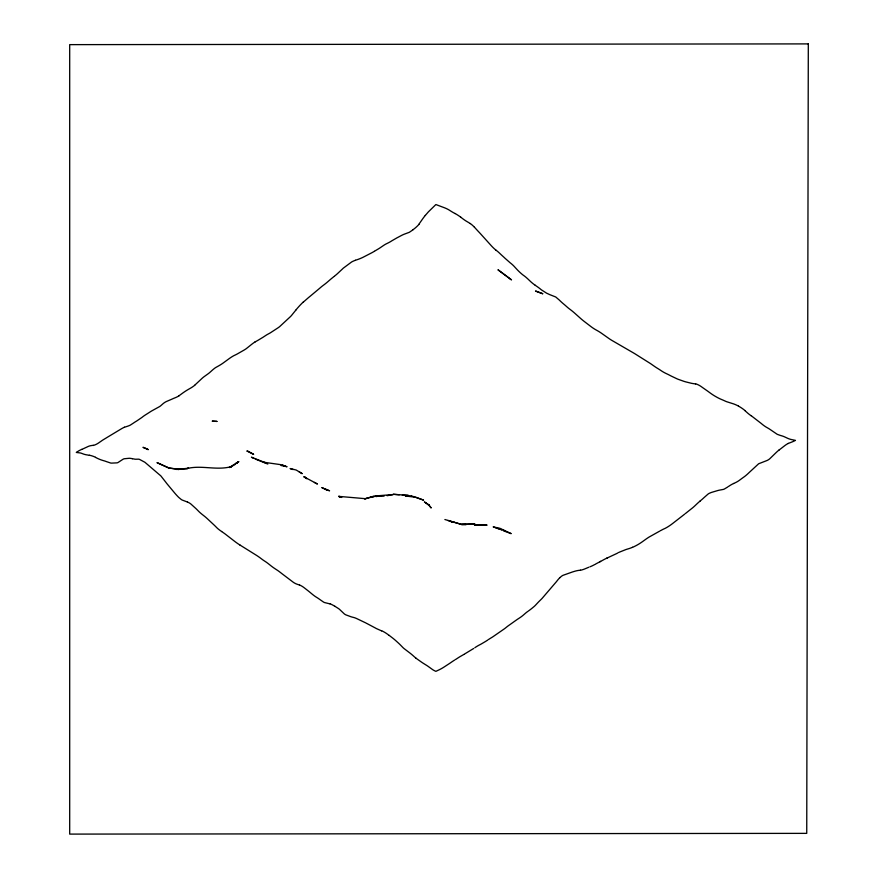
<?xml version="1.0" encoding="UTF-8"?>
<svg xmlns="http://www.w3.org/2000/svg" width="878" height="878" viewBox="0 0 878 878"><rect width="100%" height="100%" fill="white"/><g stroke="black" fill="none" stroke-linecap="round" stroke-linejoin="round"><path stroke-width="1.32" d="M419.212 223.791L421.484 220.554A42.638 24.617 -60 0 1 425.27 215.45M295.732 310.252L291.562 315.411A19.02 10.986 -60 0 1 290.42 316.64L279.786 326.506A18.833 10.876 -60 0 1 278.26 327.67L270.665 332.63A29.117 16.803 -60 0 1 269.524 333.311L267.241 334.551A26.164 15.113 -60 0 0 266.1 335.242L264.201 336.493A58.222 33.616 -60 0 1 262.687 337.47L258.505 339.995A64.851 37.447 -60 0 1 257.364 340.653L255.081 341.948M425.292 215.461L427.191 213.244A68.045 39.29 -60 0 0 428.332 211.916L435.872 204.541L444.048 207.614A38.127 22.016 60 0 1 448.625 209.721L451.665 211.631A54.963 31.729 60 0 0 453.553 212.728L455.067 213.541M559.934 577.603L561.459 576.297A10.174 5.872 -60 0 1 562.985 575.331L571.337 572.368A75.245 43.439 -60 0 1 572.862 571.841L574.761 571.271A49.387 28.513 -60 0 1 578.185 570.47L580.457 570.173M237.082 463.013L238.586 461.619L229.564 467.37L231.068 466.679C216.625 470.663 201.468 464.912 187.047 468.534L188.561 468.215L176.643 469.434L187.036 468.808M303.338 302.109L308.277 297.785A69.933 40.377 -60 0 1 310.175 296.226L319.669 288.291A44.987 25.978 -60 0 1 322.325 286.052L324.234 284.626A62.195 35.91 -60 0 0 328.032 281.531L329.93 279.884A67.386 38.906 -60 0 1 331.829 278.282L334.112 276.449M194.675 385.255L200.744 379.592A43.066 24.869 -60 0 1 202.653 377.836A23.827 13.763 -60 0 1 203.795 376.903L206.824 374.719A36.569 21.116 -60 0 0 209.491 372.722L211.774 370.681A29.676 17.132 -60 0 1 215.571 367.608L218.611 365.906A52.011 30.028 -60 0 0 223.166 363.02L228.862 358.861A44.218 25.528 -60 0 1 233.811 355.678L235.71 354.778A52.175 30.126 -60 0 0 237.982 353.56L242.921 350.739A37.853 21.851 -60 0 0 246.345 348.61L251.284 344.648A40.333 23.289 -60 0 1 255.081 341.904M700.139 501.009L702.038 499.417A48.948 28.261 -60 0 0 703.936 497.694L708.107 494.029A10.47 6.047 -60 0 1 709.248 493.337L711.147 492.536A55.413 31.992 -60 0 1 712.673 492.064L716.854 490.813A49.991 28.864 -60 0 1 721.036 489.858L723.307 489.419A10.854 6.267 -60 0 0 724.449 488.98L727.489 487.147M334.485 276.142L334.869 275.846A43.79 25.286 -60 0 0 337.536 273.574L341.322 270.04A40.41 23.333 -60 0 0 343.232 268.218L351.584 261.995A29.512 17.033 -60 0 1 355.381 260.305M685.323 513.619L692.533 507.89A37.908 21.884 -60 0 0 695.2 505.519L697.099 503.72A55.544 32.069 -60 0 1 700.139 501.009M684.566 514.223L672.778 523.387A47.412 27.372 -60 0 1 665.184 528.347L663.285 529.204A71.25 41.134 -60 0 0 662.144 529.796L660.629 530.608M413.143 229.696L409.346 232.297L404.012 234.283A39.73 22.938 -60 0 0 400.972 235.732L398.305 237.148A64.939 37.491 -60 0 1 397.163 237.729L391.851 240.802A39.532 22.828 -60 0 1 387.67 243.162L385.782 244.095A36.898 21.302 -60 0 0 382.742 246.016L380.843 247.311A51.681 29.841 -60 0 1 378.188 249.023L374.774 251.053M779.159 449.953L781.058 448.515A61.295 35.383 -60 0 0 782.199 447.637L784.098 446.156A24.913 14.388 -60 0 1 788.279 443.412M179.101 395.704L181.757 393.761A64.709 37.359 -60 0 1 188.221 389.481L190.098 388.405A32.673 18.866 -60 0 0 194.686 385.321M488.146 639.755L488.914 639.25A49.761 28.733 -60 0 1 490.429 638.295L492.328 637.132A45.173 26.077 -60 0 0 494.226 635.848L504.082 629.032A28.93 16.704 -60 0 0 505.223 628.187L507.528 626.343A41.837 24.156 -60 0 1 509.833 624.697L516.231 620.142A47.149 27.218 -60 0 1 518.141 618.847L519.666 617.849A32.859 18.965 -60 0 0 523.475 614.984L525.757 612.998A23.629 13.642 -60 0 1 526.888 612.098A53.042 30.631 -60 0 1 528.029 611.275M728.246 486.642L729.014 486.127A39.73 22.938 -60 0 1 733.58 483.493M474.833 647.712L475.602 647.207A45.623 26.34 -60 0 1 479.015 645.165L480.156 644.584A66.519 38.402 -60 0 0 481.682 643.739L485.106 641.719A65.235 37.666 -60 0 0 487.389 640.271M473.692 648.469L464.21 654.231M229.586 467.579L235.589 464.199M454.705 660.015L454.332 660.256A52.373 30.236 -60 0 0 452.433 661.485L450.524 662.791A71.25 41.134 -60 0 1 449.393 663.559L444.07 667.028A50.419 29.117 -60 0 1 439.505 669.629L435.872 671.352L435.038 670.957A25.55 14.75 60 0 1 432.887 669.804L429.079 667.071A40.981 23.662 60 0 0 426.807 665.491L423.383 663.362A69.779 40.289 60 0 1 420.727 661.573L417.687 659.422A45.524 26.285 60 0 1 415.788 658.017M374.39 251.284L373.622 251.734A69.966 40.399 -60 0 1 372.107 252.612L362.976 257.32A64.149 37.041 -60 0 1 357.664 259.515L355.381 260.283M463.836 654.461L460.785 656.206A52.252 30.17 -60 0 0 458.503 657.589L456.988 658.588A68.254 39.4 -60 0 1 455.473 659.554M235.611 463.54L238.607 461.993M595.657 564.016L601.353 560.998A71.59 41.332 -60 0 0 602.495 560.394L604.393 559.352A44.701 25.813 -60 0 1 606.292 558.419L607.817 557.717A63.414 36.613 -60 0 0 608.959 557.168L616.554 553.612A26.955 15.563 -60 0 0 617.695 553.019L618.068 552.811M594.9 564.433L594.516 564.653A44.712 25.813 -60 0 1 590.718 566.486L589.961 566.782M618.836 552.383L625.674 549.65A58.387 33.715 -60 0 1 627.188 549.156L629.087 548.585A56.883 32.848 -60 0 0 632.511 547.301M659.872 531.025L649.226 536.974A66.958 38.654 -60 0 0 646.186 538.982L642.389 541.715A56.159 32.42 -60 0 1 632.511 547.334M599.828 561.777L600.596 561.393M733.58 483.526L735.479 482.637A26.812 15.475 -60 0 0 739.276 480.398L741.559 478.697A49.179 28.392 -60 0 1 742.7 477.873L744.588 476.524A38.676 22.323 -60 0 0 749.132 472.551L758.636 463.771L767.01 460.511A12.04 6.958 -60 0 0 769.677 458.843L775.351 453.333A40.388 23.322 -60 0 1 779.159 449.909M788.279 443.478L788.653 443.302A43.252 24.979 -60 0 1 790.167 442.688L792.823 441.645A34.308 19.81 -60 0 0 794.283 440.975L795.446 440.394L790.551 439.351A35.153 20.293 60 0 1 786.37 437.694L784.482 436.827A32.651 18.855 60 0 0 780.674 435.543L777.26 434.336L769.655 429.166A32.003 18.482 60 0 0 768.14 428.234L766.242 427.147A32.168 18.57 60 0 1 761.303 423.514L751.041 415.579M606.676 558.243L607.433 557.892M588.82 567.243L585.396 568.659A36.163 20.885 -60 0 1 580.446 570.25M124.391 427.279L127.058 426.39A54.37 31.389 -60 0 0 128.199 426.017L129.34 425.567A14.871 8.593 -60 0 0 130.482 425.007L133.522 423.02A37.117 21.434 -60 0 1 136.551 421.1L141.885 417.467A32.376 18.69 -60 0 1 145.649 414.767L147.57 413.549A66.662 38.489 -60 0 0 148.733 412.814L150.643 411.573A26.395 15.244 -60 0 1 152.135 410.695L159.719 406.503A13.466 7.77 -60 0 0 160.861 405.625L163.143 403.617A14.948 8.626 -60 0 1 166.941 401.29L171.879 399.172A43.889 25.341 -60 0 1 173.405 398.48L174.92 397.855A32.168 18.57 -60 0 0 179.101 395.791M81.83 449.415L87.163 446.946A18.91 10.92 -60 0 1 90.961 445.64L93.244 445.289M368.892 497.606L365.852 498.495L374.972 495.982L393.201 494.555L387.121 495.708M373.446 496.322L370.406 497.2L371.932 496.772M368.892 497.672L373.951 496.816M364.524 499.044L366.038 498.737L338.743 496.377L341.751 497.453L338.721 496.366L340.247 496.827M375.982 496.586L378.012 496.257M179.518 469.324L178.157 469.489L181.033 469.137M384.081 496.147L374.972 496.344L378.012 496.322M481.012 524.89L475.272 524.956L487.081 525.121L482.022 524.978M402.333 495.17L408.38 495.401L393.201 494.27L399.281 494.797M89.435 455.331L86.768 454.87A37.194 21.478 60 0 1 83.728 454.145L81.456 453.278A19.031 10.986 60 0 0 80.315 452.96L76.309 452.455A29.665 17.132 -60 0 1 81.841 449.349M695.574 383.96L693.291 383.609A55.907 32.277 60 0 1 691.008 383.181L685.696 381.864A61.328 35.405 60 0 1 683.029 381.019L678.101 379.274A25.934 14.97 60 0 1 676.96 378.791A62.393 36.02 60 0 1 675.83 378.253L672.405 376.629A51.451 29.698 60 0 1 670.88 375.883L669.365 375.093A58.288 33.649 60 0 0 667.84 374.324L665.941 373.424A41.99 24.244 60 0 1 661.375 370.834L659.861 369.814A54.787 31.63 60 0 0 658.72 369.089L656.821 367.915A64.445 37.205 60 0 1 654.538 366.411L651.125 364.019A48.279 27.876 60 0 0 648.842 362.548L635.551 354.174A67.013 38.687 60 0 0 634.41 353.461L611.988 340.466A47.621 27.492 60 0 1 608.948 338.513L601.353 333.146A55.226 31.882 60 0 0 597.556 330.765L596.03 329.919A41.167 23.772 60 0 1 591.081 326.682L584.638 321.754A66.695 38.511 60 0 1 581.214 318.977L575.134 313.556A60.055 34.67 60 0 0 570.579 309.78L569.054 308.628A31.937 18.438 60 0 1 567.912 307.706A55.533 32.058 60 0 1 566.771 306.718L565.63 305.709A61.306 35.394 60 0 0 564.499 304.732L562.6 303.129A53.053 30.631 60 0 1 559.187 299.958L555.752 296.994L550.813 295.052A31.86 18.394 60 0 1 549.288 294.415L547.773 293.702A41.979 24.233 60 0 0 546.643 293.197L541.353 289.817A44.526 25.714 60 0 0 537.138 286.59L535.24 285.284M280.971 465.483L287.051 466.745L280.982 464.692L264.333 462.322L265.814 462.871L251.437 457.197L253.709 458.349M496.07 527.941L502.106 529.906L493.173 526.888L499.944 528.315L511.194 533.637L503.621 530.872M132.358 458.689L135.025 459.194A17.187 9.921 60 0 0 136.156 459.227L138.439 459.172A8.264 4.774 60 0 1 139.58 459.424L144.903 462.278L159.73 474.954A9.965 5.751 60 0 1 160.872 475.92L165.799 482.209A24.452 14.114 60 0 0 166.93 483.69L173.778 491.921A45.491 26.263 60 0 0 178.695 497.376L181.011 499.297A11.337 6.552 60 0 0 182.163 500.032L187.442 502.029M329.919 603.866L324.597 602.571A11.205 6.475 60 0 1 323.455 602.023L319.669 599.389A43.691 25.221 60 0 0 318.527 598.576A27.657 15.969 60 0 0 317.77 598.072L315.498 596.645A40.388 23.322 60 0 1 311.69 593.737L309.791 592.167A66.618 38.467 60 0 0 308.277 590.938L305.226 588.556A54.579 31.509 60 0 0 303.711 587.393A19.239 11.107 60 0 0 299.53 585.022M447.923 520.456L461.587 524.396L474.921 523.946L461.576 524.473L444.883 519.513M293.131 469.576L290.102 468.545L296.182 470.026L302.241 473.67L299.2 471.881M381.59 630.887L376.278 628.516A68.254 39.4 60 0 0 375.147 627.88L366.4 623.248M299.53 585.044L297.247 584.276A19.777 11.414 60 0 1 293.45 582.388L282.431 574.047A70.427 40.662 60 0 1 281.3 573.169L280.159 572.291A43.659 25.21 60 0 0 277.876 570.601L274.836 568.604A56.214 32.453 60 0 1 271.039 565.86L268.767 564.049A45.283 26.142 60 0 0 266.1 562.052L264.201 560.801A37.633 21.73 60 0 1 262.676 559.758L260.404 558.057A57.333 33.101 60 0 0 256.222 555.181L239.881 544.975M282.496 465.088L285.537 466.229L284.011 465.647M306.06 477.742L304.534 477.105L317.43 484.03L314.39 482.406M542.692 293.79L535.503 291.024L542.692 293.647M146.78 448.779L142.982 447.319L148.294 449.657L146.78 448.779L147.537 449.218M267.812 464.056L255.224 459.029M95.504 457.394L97.019 458.151A51.868 29.94 60 0 0 102.737 460.434L104.636 460.972A45.919 26.516 60 0 1 106.534 461.641L110.705 463.035A12.04 6.947 60 0 0 111.846 463.101L116.796 462.871A9.669 5.575 60 0 0 117.937 462.574L123.238 459.117A19.448 11.227 60 0 1 124.38 458.744L129.318 458.272A34.461 19.898 60 0 1 132.369 458.7M305.303 477.445L303.777 476.666L306.795 478.751M365.632 622.853L356.907 618.683A49.706 28.7 60 0 0 355.755 618.178L355.381 618.024A20.765 11.985 60 0 0 354.24 617.629L351.957 617.036A29.962 17.297 60 0 1 350.816 616.685L345.888 614.874A10.295 5.948 60 0 1 344.363 613.952L339.808 609.628A10.887 6.289 60 0 0 338.667 608.673L334.858 606.259M505.168 531.267L502.918 529.807M470.279 223.583L469.521 223.089A48.927 28.25 60 0 0 468.38 222.397L466.481 221.278A44.152 25.484 60 0 1 462.684 218.677L460.785 217.239M221.64 531.541L223.166 532.573A54.754 31.619 60 0 1 225.437 534.208L234.942 541.561A60.999 35.219 60 0 0 239.881 544.986M389.184 635.376L392.609 638.01A57.915 33.441 60 0 1 395.66 640.556L397.932 642.608A46.413 26.79 60 0 1 400.598 645.165L402.87 647.503A17.604 10.163 60 0 0 404.012 648.535L409.324 652.584A50.452 29.128 60 0 1 412.748 655.361L415.031 657.392A23.179 13.389 60 0 0 415.788 658.017M495.73 249.923L497.628 251.459A26.318 15.2 60 0 1 498.77 252.447L500.669 254.236A56.005 32.332 60 0 0 501.81 255.3L503.72 257.034A31.213 18.021 60 0 1 504.861 258.121L510.173 262.807A24.825 14.333 60 0 1 513.981 266.177L516.264 268.668A39.971 23.08 60 0 0 523.079 275.066L524.232 275.89A52.669 30.412 60 0 1 525.373 276.768A42.473 24.518 60 0 1 528.775 279.83L529.917 280.916A55.336 31.948 60 0 0 531.069 281.992A33.649 19.426 60 0 0 535.24 285.273M744.972 410.674L746.487 412.012A32.398 18.701 60 0 0 751.03 415.678M474.471 227.248L476.754 229.74A73.598 42.495 60 0 0 477.884 230.969L479.399 232.571A71.283 41.156 60 0 1 480.914 234.217L490.407 244.742A35.076 20.249 60 0 0 495.719 249.978M381.579 630.7A36.503 21.072 60 0 1 389.173 635.463M329.909 603.724A36.207 20.907 60 0 1 334.858 606.314M221.651 531.508A33.968 19.612 60 0 1 217.459 528.358L215.187 526.087A71.985 41.562 60 0 0 214.045 524.978L207.581 518.942A48.268 27.866 60 0 0 204.925 516.604L202.642 514.793A41.42 23.915 60 0 1 199.218 511.885L196.946 509.58A40.267 23.245 60 0 0 195.805 508.472L190.866 503.994A14.114 8.154 60 0 0 187.453 502.051M89.413 455.243A37.48 21.632 60 0 1 95.493 457.262M559.934 577.581A22.049 12.731 -60 0 0 556.542 581.543L542.099 598.401A36.525 21.083 -60 0 1 540.947 599.575L539.048 601.441A29.358 16.945 -60 0 0 537.907 602.615L535.624 605.074A19.744 11.403 -60 0 1 534.109 606.533L531.827 608.421A66.245 38.248 -60 0 1 528.786 610.737M455.067 213.508A47.149 27.218 60 0 1 460.785 217.217M470.29 223.539A20.523 11.853 60 0 1 474.46 227.27M695.541 383.763A24.463 14.125 60 0 1 702.4 387.439L707.35 390.908A65.224 37.655 60 0 1 708.864 392.005L710.006 392.85A57.849 33.397 60 0 0 716.854 397.207L717.238 397.416A57.75 33.342 60 0 0 721.025 399.27L722.55 399.907A61.954 35.768 60 0 1 723.681 400.401L725.59 401.268A26.823 15.486 60 0 0 727.105 401.85L733.196 403.77A43.637 25.188 60 0 1 738.497 406.097M738.497 406.152A36.448 21.039 60 0 1 744.994 410.553M93.2 445.486A22.433 12.95 -60 0 0 99.686 442.183L101.211 441.14A52.395 30.247 -60 0 1 102.353 440.339A30.993 17.889 -60 0 1 103.505 439.604L105.02 438.693A65.828 38.006 -60 0 0 106.918 437.529L120.966 429.068A35.142 20.293 -60 0 1 124.402 427.224M295.721 310.23A54.216 31.301 -60 0 1 303.305 301.999M419.322 223.978A27.284 15.76 -60 0 1 413.132 229.619M808.309 43.9L806.739 833.365L69.691 834.1L69.691 44.635L808.309 43.9M238.586 461.619L237.093 462.936L238.586 461.641M177.949 469.357L169.037 467.996L156.986 462.618L168.872 468.073L179.968 469.313L177.949 469.357M231.068 466.778L229.553 467.261L231.068 466.778M475.261 524.923L474.493 525.099L479.739 524.638L475.261 524.923M411.453 495.872L405.362 495.982L416.007 497.321L423.58 500.131L411.453 495.872M466.152 524.539L461.576 524.473L466.152 524.539M216.91 421.407L212.355 421.155L216.91 421.407M454.003 522.355L450.963 521.631L453.981 522.41M248.375 451.446L246.839 450.985L253.654 454.332L248.375 451.446M326.561 489.672L325.047 489.145L329.59 490.791L326.561 489.672M326.55 489.715L322.006 487.685L326.55 489.715M425.907 502.853L424.381 501.92L428.925 505.179L425.907 502.853M509.986 278.743L497.958 269.765L511.512 279.884L509.986 278.743M428.925 505.004L428.179 504.378L431.186 507.967L428.925 505.004"/></g></svg>
